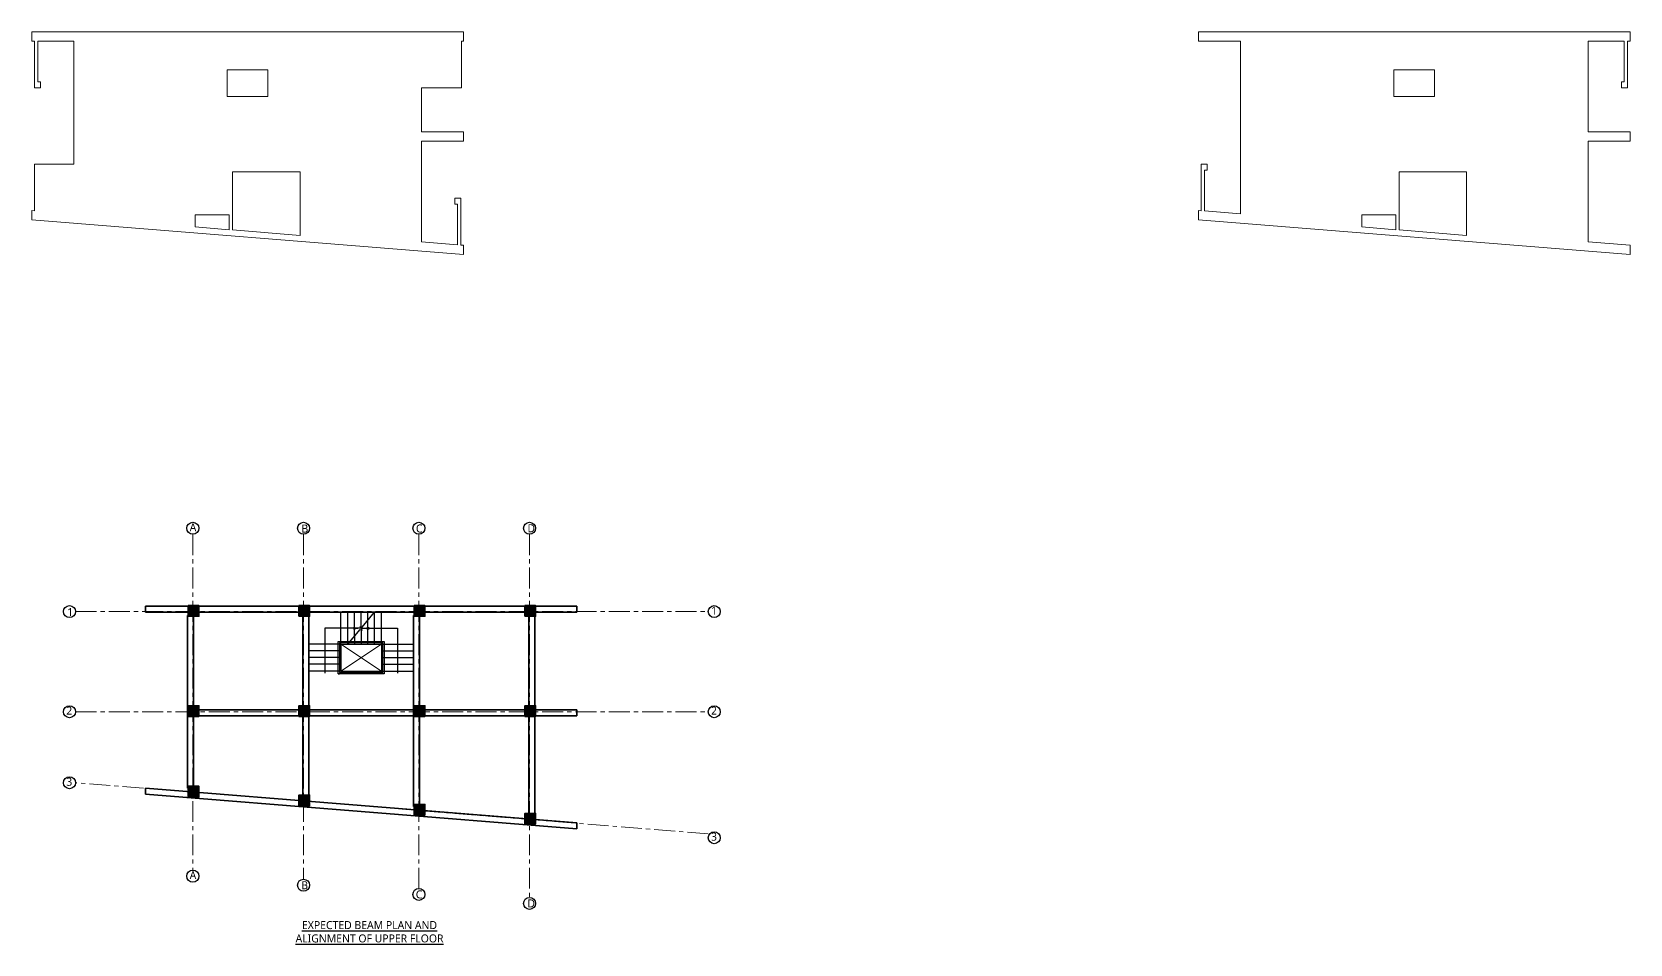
# Model space of a CAD drawing. Header units: inches. Extents: x 17146 to 31738, y -8920 to -2452.
# Drawn here: x 24517 to 26913, y -3820 to -2452 of the extents above; entities that cross this region are included whole.
import ezdxf

# ---------------------------------------------------------------- set-up
doc = ezdxf.new("R2010")
doc.units = ezdxf.units.IN
doc.header["$LTSCALE"] = 25
doc.header["$MEASUREMENT"] = 0
doc.linetypes.add('CENTER', pattern=[2, 1.25, -0.25, 0.25, -0.25])
for name, color, linetype, lineweight in [('beam', 2, 'Continuous', 35), ('Center line', 252, 'CENTER', 20), ('Column', 130, 'Continuous', 35), ('Dim-external', 151, 'Continuous', 9), ('Hatch', 253, 'Continuous', 13), ('Stairs', 134, 'Continuous', 25)]:
    doc.layers.add(name, color=color, linetype=linetype, lineweight=lineweight)
doc.layers.add('Text-external', color=7, linetype='Continuous')
doc.layers.add('Text-internal', color=7, linetype='Continuous')
doc.styles.add('caption 1in-8ft', font='trebuc.ttf', dxfattribs={"height": 12})
doc.styles.add('int text 1in-8ft', font='trebuc.ttf', dxfattribs={"height": 7})
doc.dimstyles.new('dim 1in-8ft', dxfattribs={"dimtxt": 7, "dimasz": 2, "dimexe": 6, "dimexo": 6, "dimgap": 1, "dimtad": 1, "dimdec": 0, "dimzin": 0, "dimdsep": 46, "dimlunit": 4, "dimtxsty": 'int text 1in-8ft', "dimblk": 'DOT', "dimcen": 4, "dimdle": 6, "dimclrt": 7, "dimadec": 0, "dimazin": 0, "dimtfac": 1, "dimtdec": 0, "dimtofl": 0, "dimtmove": 0, "dimatfit": 3, "dimfxl": 6, "dimfxlon": 1, "dimtolj": 1, "dimtzin": 0, "dimarcsym": 0})

# ---------------------------------------------------------------- blocks, each defined once
blk = doc.blocks.new('grid')
at = {"layer": 'Center line'}
for p, q in [((1, 115), (1, -388.7)), ((167, 115), (167, -402.3)), ((340, 115), (340, -416.1)), ((506, 115), (506, -429.6)), ((-175, -1), (774, -1)), ((-175, -151), (774, -151)), ((774, -334.2), (-175, -257.6))]:
    blk.add_line(p, q, dxfattribs=at)
at = {"layer": 'Text-external'}
for centre in [(1, 124), (167, 124), (340, 124), (506, 124), (-184, -1), (783, -1), (-184, -151), (783, -151), (-184, -257.6), (783, -340), (1, -397.7), (167, -411.3), (340, -425.1), (506, -438.6)]:
    blk.add_circle(centre, 9, dxfattribs=at)
at = {"layer": 'Text-external', "char_height": 12, "attachment_point": 1, "style": 'caption 1in-8ft'}
for s, insert, width in [('A', (-3.8, 131.5), 130.167), ('B', (163.9, 129.6), 130.167), ('C', (335.5, 129.8), 130.167), ('D', (502.9, 130.1), 130.167), ('1', (-187.3, 4.6), 5.971), ('1', (778.2, 6.5), 130.167), ('2', (-188.8, -143.5), 7.718), ('2', (778.2, -143.5), 130.167), ('3', (-188.8, -250.1), 7.778), ('3', (778.2, -332.5), 130.167), ('A', (-3.8, -390.2), 130.167), ('B', (163.6, -405.3), 130.167), ('C', (335.3, -419.1), 130.167), ('D', (502.7, -432.6), 130.167)]:
    blk.add_mtext(s, dxfattribs=dict(at, insert=insert, width=width))
blk = doc.blocks.new('col')
at = {"layer": 'Hatch'}
h = blk.add_hatch(color=256, dxfattribs=at)
h.dxf.hatch_style = 1
h.paths.add_polyline_path([(-8, -8), (8, -8), (8, 8), (-8, 8)])
at = {"layer": 'Column'}
blk.add_lwpolyline([(-8, -8), (8, -8), (8, 8), (-8, 8)], close=True, dxfattribs=at)
at = {"layer": 'Dim-external'}
for p, q in [((-8, 8), (8, -8)), ((8, 8), (-8, -8))]:
    blk.add_line(p, q, dxfattribs=at)
blk = doc.blocks.new('gridd')
at = {"layer": 'Dim-external'}
for p in [(2, 0), (168, 0), (341, 0), (507, 0), (2, -150), (168, -150), (341, -150), (507, -150), (2, -270.8), (168, -284.2), (341, -298.2), (507, -311.6)]:
    blk.add_blockref('col', p, dxfattribs=at)
blk = doc.blocks.new('_Dot')
at = {"color": 0, "linetype": 'ByBlock', "lineweight": -2}
blk.add_line((-0.5, 0), (-1, 0), dxfattribs=at)
at = {"color": 0, "linetype": 'ByBlock', "const_width": 0.5}
blk.add_lwpolyline([(-0.25, 0, 1), (0.25, 0, 1)], format="xyb", close=True, dxfattribs=at)

msp = doc.modelspace()

# ---------------------------------------------------------------- linework, layer by layer
at = {"layer": 'beam'}
for p, q in [((24686.9, -3322.3), (24686.9, -3313.3)), ((25333.9, -3313.3), (24686.9, -3313.3)), ((24686.9, -3322.3), (25333.9, -3322.3)), ((24749.9, -3327.3), (24749.9, -3586.1)), ((24758.9, -3327.3), (24758.9, -3586.1)), ((24931.9, -3327.3), (24922.9, -3327.3)), ((24922.9, -3599.6), (24922.9, -3327.3)), ((24931.9, -3327.3), (24931.9, -3599.6)), ((25088.9, -3613.4), (25088.9, -3327.3)), ((25097.9, -3327.3), (25097.9, -3613.4)), ((25261.9, -3322.3), (25261.9, -3627)), ((25270.9, -3322.3), (25270.9, -3627)), ((25333.9, -3322.3), (25333.9, -3313.3)), ((24763.9, -3468.3), (25333.9, -3468.3)), ((25333.9, -3477.3), (25333.9, -3468.3)), ((24763.9, -3477.3), (25333.9, -3477.3)), ((24686.9, -3586), (25333.9, -3638.2)), ((24686.9, -3595), (24686.9, -3586)), ((24686.9, -3595), (25333.9, -3647.2)), ((24931.9, -3599.6), (24922.9, -3599.6)), ((25333.9, -3638.2), (25333.9, -3647.2))]:
    msp.add_line(p, q, dxfattribs=at)
at = {"layer": 'Dim-external'}
for points in [[(24516.6, -2451.8), (24516.6, -2465.8), (24520.6, -2465.8), (24520.6, -2535.8), (24529.6, -2535.8), (24529.6, -2526.8), (24525.6, -2526.8), (24525.6, -2465.8), (24579.6, -2465.8), (24579.6, -2649.9), (24520.6, -2649.9), (24520.6, -2719.9), (24516.6, -2719.5), (24516.6, -2733.5), (25163.6, -2785.7), (25163.6, -2771.7), (25159.6, -2771.4), (25159.6, -2701), (25150.6, -2701), (25150.6, -2710), (25154.6, -2710), (25154.6, -2771), (25100.6, -2766.6), (25100.6, -2615.8), (25163.6, -2615.8), (25163.6, -2601.8), (25100.6, -2601.8), (25100.6, -2535.8), (25159.6, -2535.8), (25160.6, -2535.8), (25160.6, -2465.8), (25163.6, -2465.8), (25163.6, -2451.8), (24516.6, -2451.8)], [(26266.4, -2451.8), (26266.4, -2465.8), (26329.4, -2465.8), (26329.4, -2724.6), (26275.4, -2720.3), (26275.4, -2658.9), (26279.4, -2658.9), (26279.4, -2649.9), (26270.4, -2649.9), (26270.4, -2719.9), (26266.4, -2719.5), (26266.4, -2733.5), (26913.4, -2785.7), (26913.4, -2771.7), (26850.4, -2766.6), (26850.4, -2615.8), (26913.4, -2615.8), (26913.4, -2601.8), (26850.4, -2601.8), (26850.4, -2465.8), (26904.4, -2465.8), (26904.4, -2526.8), (26900.4, -2526.8), (26900.4, -2535.8), (26909.4, -2535.8), (26909.4, -2465.8), (26913.4, -2465.8), (26913.4, -2451.8), (26266.4, -2451.8)], [(24809.6, -2508.8), (24870.6, -2508.8), (24870.6, -2548.8), (24809.6, -2548.8), (24809.6, -2508.8)], [(26559.4, -2508.8), (26620.4, -2508.8), (26620.4, -2548.8), (26559.4, -2548.8), (26559.4, -2508.8)], [(24817.6, -2661.8), (24817.6, -2748.8), (24918.6, -2756.9), (24918.6, -2661.8), (24817.6, -2661.8)], [(26567.4, -2661.8), (26567.4, -2748.8), (26668.4, -2756.9), (26668.4, -2661.8), (26567.4, -2661.8)], [(24761.6, -2726.2), (24761.6, -2744.3), (24812.6, -2748.4), (24812.6, -2726.2), (24761.6, -2726.2)], [(26511.4, -2726.2), (26511.4, -2744.3), (26562.4, -2748.4), (26562.4, -2726.2), (26511.4, -2726.2)]]:
    msp.add_lwpolyline(points, dxfattribs=at)
at = {"layer": 'Hatch'}
for p, q in [((24979.9, -3370.3), (25040.9, -3410.3)), ((25040.9, -3370.3), (24979.9, -3410.3))]:
    msp.add_line(p, q, dxfattribs=at)
at = {"layer": 'Stairs'}
for p, q in [((24979.9, -3370.3), (24979.9, -3322.3)), ((24990.4, -3370.3), (24990.4, -3322.3)), ((25000.4, -3358.3), (25000.4, -3322.3)), ((25010.4, -3344), (25010.4, -3322.3)), ((25020.4, -3370.3), (25020.4, -3322.3)), ((25030.4, -3370.3), (25030.4, -3322.3)), ((25040.9, -3370.3), (25040.9, -3322.3)), ((25097.9, -3327.3), (25097.9, -3463.3)), ((25010.4, -3344), (25010.4, -3348.5)), ((25010.4, -3348.5), (25010.4, -3370.3)), ((24979.9, -3370.3), (24931.9, -3370.3)), ((24979.9, -3370.3), (24979.9, -3410.3)), ((24979.9, -3370.3), (25040.9, -3370.3)), ((25000.4, -3358.3), (25000.4, -3370.3)), ((25040.9, -3370.3), (25040.9, -3410.3)), ((25040.9, -3370.3), (25088.9, -3370.3)), ((24979.9, -3380.3), (24931.9, -3380.3)), ((24979.9, -3390.3), (24931.9, -3390.3)), ((24979.9, -3400.3), (24931.9, -3400.3)), ((25040.9, -3380.3), (25088.9, -3380.3)), ((25040.9, -3390.3), (25088.9, -3390.3)), ((25040.9, -3400.3), (25088.9, -3400.3)), ((24979.9, -3410.3), (24931.9, -3410.3)), ((24979.9, -3410.3), (25040.9, -3410.3)), ((25040.9, -3410.3), (25088.9, -3410.3)), ((25044.9, -3414.3), (25042.9, -3414.3))]:
    msp.add_line(p, q, dxfattribs=at)
for points in [[(24990.4, -3370.3), (25009, -3348), (25012, -3349.1), (25008.7, -3343.4), (25011.8, -3344.5), (25030.4, -3322.3)], [(24975.9, -3414.3), (24975.9, -3366.3), (24993.7, -3366.3), (25044.9, -3366.3), (25044.9, -3414.3), (24975.9, -3414.3), (24977.9, -3414.3)]]:
    msp.add_lwpolyline(points, dxfattribs=at)
msp.add_lwpolyline([(24977.9, -3412.3), (25042.9, -3412.3), (25042.9, -3368.3), (24992.1, -3368.3), (24977.9, -3368.3)], close=True, dxfattribs=at)

# ---------------------------------------------------------------- block references
at = {"layer": 'Column'}
for name in ['grid', 'gridd']:
    msp.add_blockref(name, (24756.9, -3320.3), dxfattribs=at)

# ---------------------------------------------------------------- texts
at = {"layer": 'Text-internal', "insert": (24878.5, -3785.4), "char_height": 12, "width": 288.773, "attachment_point": 1, "style": 'int text 1in-8ft'}
msp.add_mtext('\\pxqc;{\\L\\C0;EXPECTED BEAM PLAN AND ALIGNMENT OF UPPER FLOOR }', dxfattribs=at)

# ---------------------------------------------------------------- leaders
at = {"layer": 'Hatch'}
for points in [[(25010.4, -3346.3), (24955.9, -3346.3), (24955.9, -3413.7)], [(25010.4, -3346.3), (25064.9, -3346.3), (25064.9, -3413.7)]]:
    msp.add_leader(points, dimstyle='dim 1in-8ft', override={"dimasz": 12, "dimgap": 1, "dimtad": 0}, dxfattribs=at)

doc.saveas('drawing.dxf')
